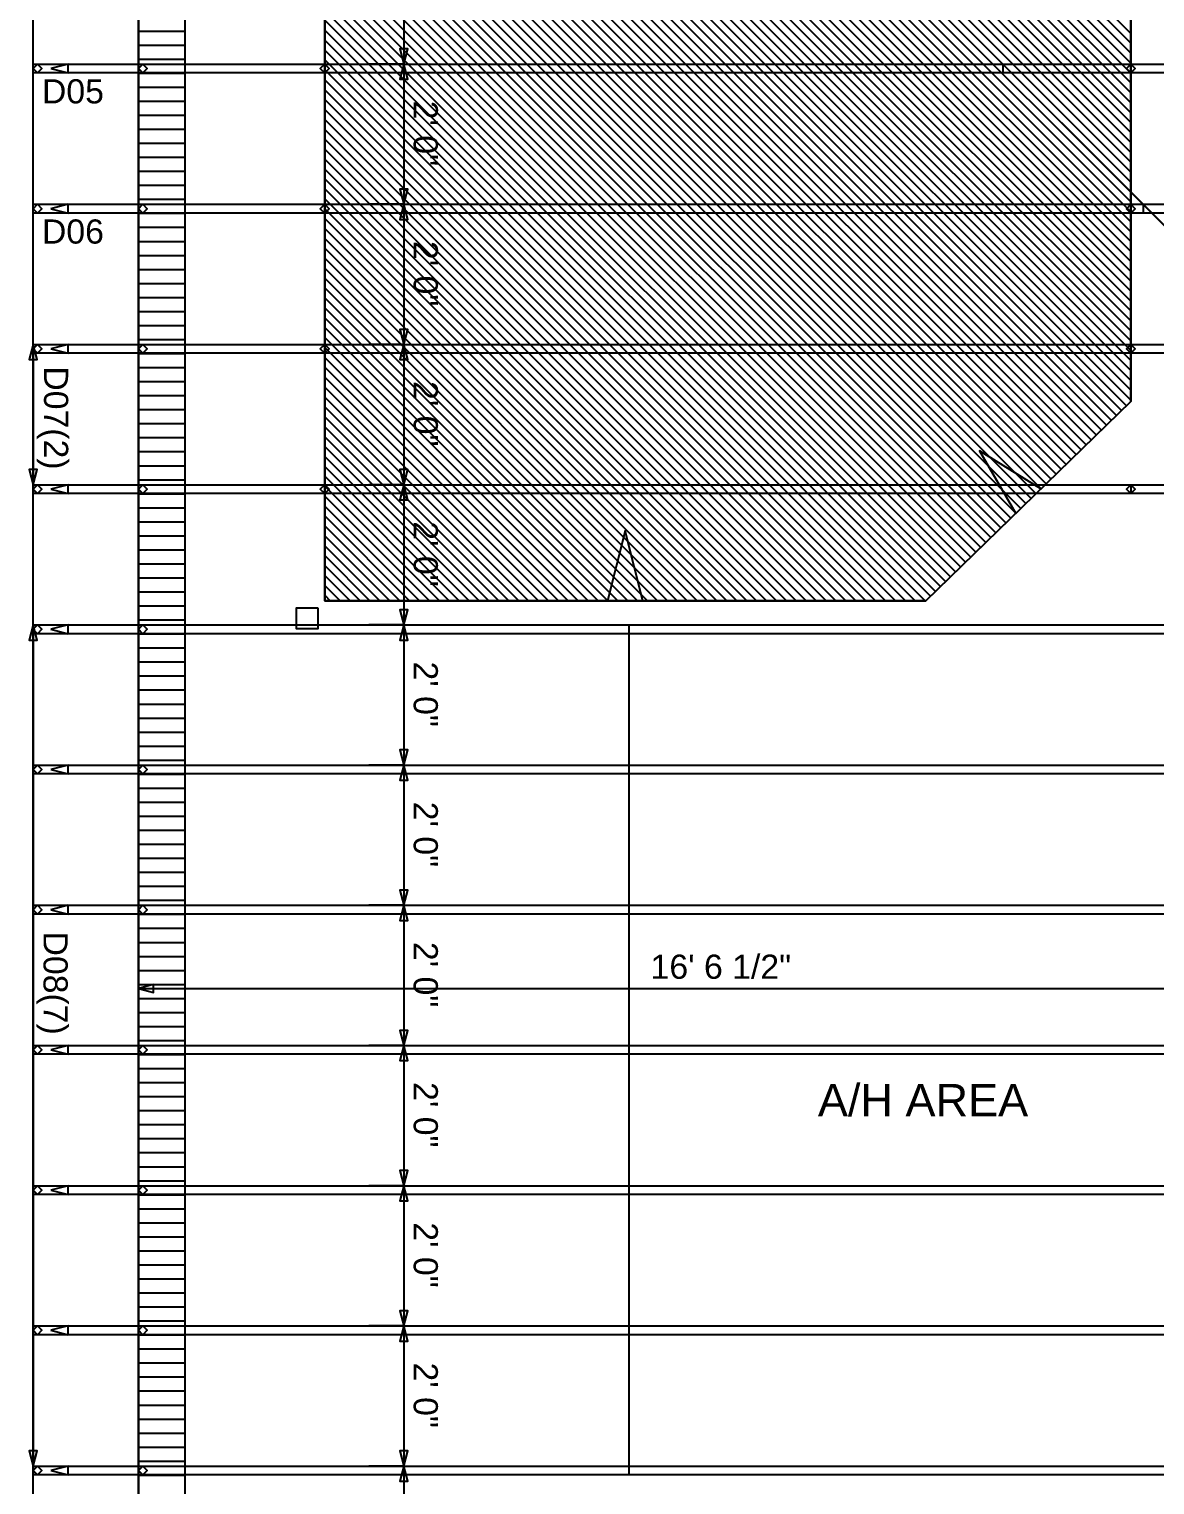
# Model space of a CAD drawing. Header units: inches. Extents: x -25328 to 8149, y -5530 to 4336.
# Drawn here: x 1079.4 to 1272.1, y 2801.9 to 3051.1 of the extents above; entities that cross this region are included whole.
import ezdxf

# ---------------------------------------------------------------- set-up
doc = ezdxf.new("R2010")
doc.units = ezdxf.units.IN
doc.header["$LTSCALE"] = 16
doc.header["$MEASUREMENT"] = 0
doc.layers.get('0').update_dxf_attribs({"linetype": 'CONTINUOUS'})
for name, color, linetype in [('1st_Floor_Labels_Engineering_Mem', 7, 'CONTINUOUS'), ('1st_Floor_Objects_CAD_Objects', 7, 'CONTINUOUS'), ('1st_Floor_Objects_Dimensions', 7, 'CONTINUOUS'), ('1st_Floor_Objects_Non-Associativ', 7, 'CONTINUOUS'), ('1st_Floor_Objects_Planes', 7, 'CONTINUOUS'), ('1st_Floor_Objects_Roof_Framing', 40, 'CONTINUOUS'), ('1st_Floor_Objects_Roof_Truss', 40, 'CONTINUOUS'), ('1st_Floor_Objects_Walls', 7, 'CONTINUOUS')]:
    doc.layers.add(name, color=color, linetype=linetype)
doc.styles.add('ARIAL', font='arial.ttf', dxfattribs={"height": 13.333333})

msp = doc.modelspace()

# ---------------------------------------------------------------- linework, layer by layer
at = {"layer": '1st_Floor_Labels_Engineering_Mem', "color": 7}
for p, q in [((1080.05611888, 2997.08583575), (1080.05611888, 2973.08583575)), ((1080.05611888, 2949.08583575), (1080.05611888, 2805.08583575))]:
    msp.add_line(p, q, dxfattribs=at)
for points in [[(1080.05611888, 2997.08583575), (1079.36159983, 2994.49397784), (1080.75063792, 2994.49397784), (1080.05611888, 2997.08583575)], [(1080.05611888, 2973.08583575), (1080.75063792, 2975.67769366), (1079.36159983, 2975.67769366), (1080.05611888, 2973.08583575)], [(1080.05611888, 2949.08583575), (1079.36159983, 2946.49397784), (1080.75063792, 2946.49397784), (1080.05611888, 2949.08583575)], [(1080.05611888, 2805.08583575), (1080.75063792, 2807.67773944), (1079.36159983, 2807.67773944), (1080.05611888, 2805.08583575)]]:
    msp.add_lwpolyline(points, close=True, dxfattribs=at).dxf.unprotected_set("ltscale", 0)
at = {"layer": '1st_Floor_Objects_CAD_Objects', "color": 7}
for p, q in [((1182.05602732, 2803.58583575), (1182.05602732, 2949.08583575)), ((1182.05602732, 2949.08583575), (1278.05602732, 2949.08583575)), ((1278.05602732, 2803.58583575), (1182.05602732, 2803.58583575))]:
    msp.add_line(p, q, dxfattribs=at)
at = {"layer": '1st_Floor_Objects_Dimensions', "color": 7}
for p, q in [((1143.51589671, 3069.08583575), (1143.51589671, 3045.08583575)), ((1143.51589671, 3045.08583575), (1137.51589671, 3045.08583575)), ((1143.51589671, 3045.08583575), (1137.51589671, 3045.08583575)), ((1143.51589671, 3045.08583575), (1149.51589671, 3045.08583575)), ((1143.51589671, 3045.08583575), (1143.51589671, 3021.08583575)), ((1143.51589671, 3045.08583575), (1149.51589671, 3045.08583575)), ((1143.51589671, 3021.08583575), (1137.51589671, 3021.08583575)), ((1143.51589671, 3021.08583575), (1137.51589671, 3021.08583575)), ((1143.51589671, 3021.08583575), (1149.51589671, 3021.08583575)), ((1143.51589671, 3021.08583575), (1143.51589671, 2997.08583575)), ((1143.51589671, 3021.08583575), (1149.51589671, 3021.08583575)), ((1143.51589671, 2997.08583575), (1137.51589671, 2997.08583575)), ((1143.51589671, 2997.08583575), (1137.51589671, 2997.08583575)), ((1143.51589671, 2997.08583575), (1149.51589671, 2997.08583575)), ((1143.51589671, 2997.08583575), (1143.51589671, 2973.08583575)), ((1143.51589671, 2997.08583575), (1149.51589671, 2997.08583575)), ((1143.51589671, 2973.08583575), (1137.51589671, 2973.08583575)), ((1143.51589671, 2973.08583575), (1137.51589671, 2973.08583575)), ((1143.51589671, 2973.08583575), (1149.51589671, 2973.08583575)), ((1143.51589671, 2973.08583575), (1143.51589671, 2949.08583575)), ((1143.51589671, 2973.08583575), (1149.51589671, 2973.08583575)), ((1143.51589671, 2949.08583575), (1137.51589671, 2949.08583575)), ((1143.51589671, 2949.08583575), (1137.51589671, 2949.08583575)), ((1143.51589671, 2949.08583575), (1149.51589671, 2949.08583575)), ((1143.51589671, 2949.08583575), (1143.51589671, 2925.08583575)), ((1143.51589671, 2949.08583575), (1149.51589671, 2949.08583575)), ((1143.51589671, 2925.08583575), (1137.51589671, 2925.08583575)), ((1143.51589671, 2925.08583575), (1137.51589671, 2925.08583575)), ((1143.51589671, 2925.08583575), (1149.51589671, 2925.08583575)), ((1143.51589671, 2925.08583575), (1143.51589671, 2901.08588153)), ((1143.51589671, 2925.08583575), (1149.51589671, 2925.08583575)), ((1143.51589671, 2901.08588153), (1137.51589671, 2901.08588153)), ((1143.51589671, 2901.08588153), (1137.51589671, 2901.08588153)), ((1143.51589671, 2901.08588153), (1149.51589671, 2901.08588153)), ((1143.51589671, 2901.08588153), (1143.51589671, 2877.08583575)), ((1143.51589671, 2901.08588153), (1149.51589671, 2901.08588153)), ((1098.05602732, 2886.83725482), (1098.05602732, 2892.83725482)), ((1098.05602732, 2886.83725482), (1098.05602732, 2881.0860036)), ((1098.05602732, 2886.83725482), (1296.55608836, 2886.83725482)), ((1143.51589671, 2877.08583575), (1137.51589671, 2877.08583575)), ((1143.51589671, 2877.08583575), (1137.51589671, 2877.08583575)), ((1143.51589671, 2877.08583575), (1149.51589671, 2877.08583575)), ((1143.51589671, 2877.08583575), (1143.51589671, 2853.08583575)), ((1143.51589671, 2877.08583575), (1149.51589671, 2877.08583575)), ((1143.51589671, 2853.08583575), (1137.51589671, 2853.08583575)), ((1143.51589671, 2853.08583575), (1137.51589671, 2853.08583575)), ((1143.51589671, 2853.08583575), (1149.51589671, 2853.08583575)), ((1143.51589671, 2853.08583575), (1143.51589671, 2829.08583575)), ((1143.51589671, 2853.08583575), (1149.51589671, 2853.08583575)), ((1143.51589671, 2829.08583575), (1137.51589671, 2829.08583575)), ((1143.51589671, 2829.08583575), (1137.51589671, 2829.08583575)), ((1143.51589671, 2829.08583575), (1149.51589671, 2829.08583575)), ((1143.51589671, 2829.08583575), (1143.51589671, 2805.08583575)), ((1143.51589671, 2829.08583575), (1149.51589671, 2829.08583575)), ((1143.51589671, 2805.08583575), (1137.51589671, 2805.08583575)), ((1143.51589671, 2805.08583575), (1137.51589671, 2805.08583575)), ((1143.51589671, 2805.08583575), (1149.51589671, 2805.08583575)), ((1143.51589671, 2805.08583575), (1143.51589671, 2781.08588153)), ((1143.51589671, 2805.08583575), (1149.51589671, 2805.08583575))]:
    msp.add_line(p, q, dxfattribs=at)
for points in [[(1143.51589671, 3045.08583575), (1144.21041575, 3047.67769366), (1142.82137767, 3047.67769366), (1143.51589671, 3045.08583575)], [(1143.51589671, 3045.08583575), (1142.82137767, 3042.49397784), (1144.21041575, 3042.49397784), (1143.51589671, 3045.08583575)], [(1143.51589671, 3021.08583575), (1144.21041575, 3023.67769366), (1142.82137767, 3023.67769366), (1143.51589671, 3021.08583575)], [(1143.51589671, 3021.08583575), (1142.82137767, 3018.49397784), (1144.21041575, 3018.49397784), (1143.51589671, 3021.08583575)], [(1143.51589671, 2997.08583575), (1144.21041575, 2999.67769366), (1142.82137767, 2999.67769366), (1143.51589671, 2997.08583575)], [(1143.51589671, 2997.08583575), (1142.82137767, 2994.49397784), (1144.21041575, 2994.49397784), (1143.51589671, 2997.08583575)], [(1143.51589671, 2973.08583575), (1144.21041575, 2975.67769366), (1142.82137767, 2975.67769366), (1143.51589671, 2973.08583575)], [(1143.51589671, 2973.08583575), (1142.82137767, 2970.49397784), (1144.21041575, 2970.49397784), (1143.51589671, 2973.08583575)], [(1143.51589671, 2949.08583575), (1144.21041575, 2951.67769366), (1142.82137767, 2951.67769366), (1143.51589671, 2949.08583575)], [(1143.51589671, 2949.08583575), (1142.82137767, 2946.49397784), (1144.21041575, 2946.49397784), (1143.51589671, 2949.08583575)], [(1143.51589671, 2925.08583575), (1144.21041575, 2927.67773944), (1142.82137767, 2927.67773944), (1143.51589671, 2925.08583575)], [(1143.51589671, 2925.08583575), (1142.82137767, 2922.49393206), (1144.21041575, 2922.49393206), (1143.51589671, 2925.08583575)], [(1143.51589671, 2901.08588153), (1144.21041575, 2903.67778521), (1142.82137767, 2903.67778521), (1143.51589671, 2901.08588153)], [(1143.51589671, 2901.08588153), (1142.82137767, 2898.49397784), (1144.21041575, 2898.49397784), (1143.51589671, 2901.08588153)], [(1098.05602732, 2886.83725482), (1100.64788523, 2886.14273577), (1100.64788523, 2887.53177386), (1098.05602732, 2886.83725482)], [(1143.51589671, 2877.08583575), (1144.21041575, 2879.67773944), (1142.82137767, 2879.67773944), (1143.51589671, 2877.08583575)], [(1143.51589671, 2877.08583575), (1142.82137767, 2874.49393206), (1144.21041575, 2874.49393206), (1143.51589671, 2877.08583575)], [(1143.51589671, 2853.08583575), (1144.21041575, 2855.67773944), (1142.82137767, 2855.67773944), (1143.51589671, 2853.08583575)], [(1143.51589671, 2853.08583575), (1142.82137767, 2850.49393206), (1144.21041575, 2850.49393206), (1143.51589671, 2853.08583575)], [(1143.51589671, 2829.08583575), (1144.21041575, 2831.67773944), (1142.82137767, 2831.67773944), (1143.51589671, 2829.08583575)], [(1143.51589671, 2829.08583575), (1142.82137767, 2826.49393206), (1144.21041575, 2826.49393206), (1143.51589671, 2829.08583575)], [(1143.51589671, 2805.08583575), (1144.21041575, 2807.67773944), (1142.82137767, 2807.67773944), (1143.51589671, 2805.08583575)], [(1143.51589671, 2805.08583575), (1142.82137767, 2802.49393206), (1144.21041575, 2802.49393206), (1143.51589671, 2805.08583575)]]:
    msp.add_lwpolyline(points, close=True, dxfattribs=at).dxf.unprotected_set("ltscale", 0)
at = {"layer": '1st_Floor_Objects_Non-Associativ', "color": 7}
for p, q in [((1129.9519929, 3161.19246417), (1267.95620433, 3023.18825274)), ((1131.64471141, 3161.19676715), (1267.95620433, 3024.88527423)), ((1133.34173289, 3161.19676715), (1267.95620433, 3026.58229571)), ((1135.03875438, 3161.19676715), (1267.95620433, 3028.27931719)), ((1136.73577586, 3161.19676715), (1267.95620433, 3029.97633868)), ((1138.43279734, 3161.19676715), (1267.95620433, 3031.67336016)), ((1140.12981883, 3161.19676715), (1267.95620433, 3033.37038165)), ((1141.82684031, 3161.19676715), (1267.95620433, 3035.06740313)), ((1143.5238618, 3161.19676715), (1267.95620433, 3036.76442462)), ((1145.22088328, 3161.19676715), (1267.95620433, 3038.4614461)), ((1146.91790477, 3161.19676715), (1267.95620433, 3040.15846758)), ((1148.61492625, 3161.19676715), (1267.95620433, 3041.85548907)), ((1150.31194773, 3161.19676715), (1267.95620433, 3043.55251055)), ((1152.00896922, 3161.19676715), (1267.95620433, 3045.24953204)), ((1153.7059907, 3161.19676715), (1267.95620433, 3046.94655352)), ((1155.40301219, 3161.19676715), (1267.95620433, 3048.64357501)), ((1157.10003367, 3161.19676715), (1267.95620433, 3050.34059649)), ((1129.9519929, 3159.49544268), (1267.95620433, 3021.49123126)), ((1129.9519929, 3157.7984212), (1267.95620433, 3019.79420977)), ((1129.9519929, 3156.10139971), (1267.95620433, 3018.09718829)), ((1129.9519929, 3154.40437823), (1267.95620433, 3016.4001668)), ((1129.9519929, 3152.70735674), (1267.95620433, 3014.70314532)), ((1129.9519929, 3151.01033526), (1267.95620433, 3013.00612383)), ((1129.9519929, 3149.31331378), (1267.95620433, 3011.30910235)), ((1129.9519929, 3147.61629229), (1267.95620433, 3009.61208087)), ((1129.9519929, 3145.91927081), (1267.95620433, 3007.91505938)), ((1129.9519929, 3144.22224932), (1267.95620433, 3006.2180379)), ((1129.9519929, 3142.52522784), (1267.95620433, 3004.52101641)), ((1129.9519929, 3140.82820635), (1267.95620433, 3002.82399493)), ((1129.9519929, 3139.13118487), (1267.95620433, 3001.12697344)), ((1129.9519929, 3137.43416339), (1267.95620433, 2999.42995196)), ((1129.9519929, 3135.7371419), (1267.95620433, 2997.73293048)), ((1129.9519929, 3134.04012042), (1267.95620433, 2996.03590899)), ((1129.9519929, 3132.34309893), (1267.95620433, 2994.33888751)), ((1129.9519929, 3130.64607745), (1267.95620433, 2992.64186602)), ((1129.9519929, 3128.94905596), (1267.95620433, 2990.94484454)), ((1129.9519929, 3127.25203448), (1267.95620433, 2989.24782305)), ((1129.9519929, 3125.55501299), (1267.95620433, 2987.55080157)), ((1129.9519929, 3123.85799151), (1267.19997874, 2986.61009722)), ((1129.9519929, 3122.16097003), (1266.33947459, 2985.77348834)), ((1129.9519929, 3120.46394854), (1265.47906199, 2984.936971)), ((1129.9519929, 3118.76692706), (1264.61860362, 2984.10036212)), ((1129.9519929, 3117.06990557), (1263.75814524, 2983.26375323)), ((1129.9519929, 3115.37288409), (1262.89773265, 2982.4272359)), ((1129.9519929, 3113.6758626), (1262.0372285, 2981.59062701)), ((1129.9519929, 3111.97884112), (1261.1768159, 2980.75410967)), ((1129.9519929, 3110.28181964), (1260.31635752, 2979.91750079)), ((1129.9519929, 3108.58479815), (1259.45589915, 2979.0808919)), ((1129.9519929, 3106.88777667), (1258.59544078, 2978.24437457)), ((1129.9519929, 3105.19075518), (1257.7349824, 2977.40776568)), ((1129.9519929, 3103.4937337), (1256.87456981, 2976.57124835)), ((1129.9519929, 3101.79671221), (1256.01411143, 2975.73463946)), ((1129.9519929, 3100.09969073), (1255.15365306, 2974.89803057)), ((1129.9519929, 3098.40266924), (1254.29319468, 2974.06151324)), ((1129.9519929, 3096.70564776), (1253.43273631, 2973.22490435)), ((1129.9519929, 3095.00862628), (1252.57232371, 2972.38838702)), ((1129.9519929, 3093.31160479), (1251.71181956, 2971.55177813)), ((1129.9519929, 3091.61458331), (1250.85140696, 2970.7152608)), ((1129.9519929, 3089.91756182), (1249.99094859, 2969.87865191)), ((1129.9519929, 3088.22054034), (1249.13049022, 2969.04213458)), ((1129.9519929, 3086.52351885), (1248.27003184, 2968.20552569)), ((1129.9519929, 3084.82649737), (1247.40957347, 2967.3689168)), ((1129.9519929, 3083.12947589), (1246.54911509, 2966.53239947)), ((1129.9519929, 3081.4324544), (1245.68865672, 2965.69579058)), ((1129.9519929, 3079.73543292), (1244.82824412, 2964.85927325)), ((1129.9519929, 3078.03841143), (1243.96773997, 2964.02266436)), ((1129.9519929, 3076.34138995), (1243.10732737, 2963.18605548)), ((1129.9519929, 3074.64436846), (1242.246869, 2962.34953814)), ((1129.9519929, 3072.94734698), (1241.38641063, 2961.51292925)), ((1129.9519929, 3071.25032549), (1240.52595225, 2960.67641192)), ((1129.9519929, 3069.55330401), (1239.66549388, 2959.83980303)), ((1129.9519929, 3067.85628253), (1238.80508128, 2959.00319415)), ((1129.9519929, 3066.15926104), (1237.94462291, 2958.16667681)), ((1129.9519929, 3064.46223956), (1237.08416453, 2957.33006793)), ((1129.9519929, 3062.76521807), (1236.22370616, 2956.49355059)), ((1129.9519929, 3061.06819659), (1235.36324778, 2955.65694171)), ((1129.9519929, 3059.3711751), (1234.50283519, 2954.82033282)), ((1129.9519929, 3057.67415362), (1233.64237681, 2953.98381549)), ((1129.9519929, 3055.97713214), (1232.73875132, 2953.19041949)), ((1129.9519929, 3054.28011065), (1231.04172984, 2953.19041949)), ((1129.9519929, 3052.58308917), (1229.34470836, 2953.19041949)), ((1129.9519929, 3050.88606768), (1227.64768687, 2953.19041949)), ((1129.9519929, 3049.1890462), (1225.95066539, 2953.19041949)), ((1129.9519929, 3047.49202471), (1224.2536439, 2953.19041949)), ((1129.9519929, 3045.79500323), (1222.55662242, 2953.19041949)), ((1129.9519929, 3044.0980733), (1220.85964671, 2953.19041949)), ((1129.9519929, 3042.40105181), (1219.16262523, 2953.19041949)), ((1129.9519929, 3040.70403033), (1217.46560374, 2953.19041949)), ((1129.9519929, 3039.00700884), (1215.76858226, 2953.19041949)), ((1129.9519929, 3037.30998736), (1214.07156077, 2953.19041949)), ((1129.9519929, 3035.61296588), (1212.37453929, 2953.19041949)), ((1129.9519929, 3033.91594439), (1210.6775178, 2953.19041949)), ((1129.9519929, 3032.21892291), (1208.98049632, 2953.19041949)), ((1129.9519929, 3030.52190142), (1207.28347483, 2953.19041949)), ((1129.9519929, 3028.82487994), (1205.58645335, 2953.19041949)), ((1129.9519929, 3027.12785845), (1203.88943187, 2953.19041949)), ((1129.9519929, 3025.43083697), (1202.19241038, 2953.19041949)), ((1129.9519929, 3023.73381549), (1200.4953889, 2953.19041949)), ((1129.9519929, 3022.036794), (1198.79836741, 2953.19041949)), ((1129.9519929, 3020.33977252), (1197.10134593, 2953.19041949)), ((1129.9519929, 3018.64275103), (1195.40432444, 2953.19041949)), ((1129.9519929, 3016.94572955), (1193.70730296, 2953.19041949)), ((1129.9519929, 3015.24870806), (1192.01028148, 2953.19041949)), ((1129.9519929, 3013.55168658), (1190.31325999, 2953.19041949)), ((1129.9519929, 3011.85466509), (1188.61623851, 2953.19041949)), ((1129.9519929, 3010.15764361), (1186.91921702, 2953.19041949)), ((1129.9519929, 3008.46062213), (1185.22219554, 2953.19041949)), ((1129.9519929, 3006.76360064), (1183.52517405, 2953.19041949)), ((1129.9519929, 3005.06657916), (1181.82815257, 2953.19041949)), ((1129.9519929, 3003.36955767), (1180.13113108, 2953.19041949)), ((1129.9519929, 3001.67253619), (1178.4341096, 2953.19041949)), ((1129.9519929, 2999.9755147), (1176.73708812, 2953.19041949)), ((1129.9519929, 2998.27849322), (1175.04006663, 2953.19041949)), ((1129.9519929, 2996.58147174), (1173.34304515, 2953.19041949)), ((1129.9519929, 2994.88445025), (1171.64602366, 2953.19041949)), ((1129.9519929, 2993.18742877), (1169.94900218, 2953.19041949)), ((1129.9519929, 2991.49040728), (1168.25198069, 2953.19041949)), ((1129.9519929, 2989.7933858), (1166.55495921, 2953.19041949)), ((1129.9519929, 2988.09636431), (1164.85793773, 2953.19041949)), ((1129.9519929, 2986.39934283), (1163.16091624, 2953.19041949)), ((1129.9519929, 2984.70232134), (1161.46389476, 2953.19041949)), ((1129.9519929, 2983.00529986), (1159.76687327, 2953.19041949)), ((1129.9519929, 2981.30827838), (1158.06985179, 2953.19041949)), ((1129.9519929, 2979.61125689), (1156.3728303, 2953.19041949)), ((1129.9519929, 2977.91423541), (1154.67580882, 2953.19041949)), ((1129.9519929, 2976.21721392), (1152.97878733, 2953.19041949)), ((1129.9519929, 2974.52019244), (1151.28176585, 2953.19041949)), ((1129.9519929, 2972.82317095), (1149.58474437, 2953.19041949)), ((1129.9519929, 2971.12614947), (1147.88772288, 2953.19041949)), ((1129.9519929, 2969.42912799), (1146.1907014, 2953.19041949)), ((1129.9519929, 2967.7321065), (1144.49367991, 2953.19041949)), ((1129.9519929, 2966.03508502), (1142.79665843, 2953.19041949)), ((1129.9519929, 2964.33806353), (1141.09963694, 2953.19041949)), ((1129.9519929, 2962.64104205), (1139.40261546, 2953.19041949)), ((1129.9519929, 2960.94402056), (1137.70559398, 2953.19041949)), ((1129.9519929, 2959.24699908), (1136.00857249, 2953.19041949)), ((1129.9519929, 2957.54997759), (1134.31155101, 2953.19041949)), ((1129.9519929, 2955.85295611), (1132.61452952, 2953.19041949)), ((1129.9519929, 2954.15593463), (1130.91750804, 2953.19041949))]:
    msp.add_line(p, q, dxfattribs=at)
msp.add_lwpolyline([(1267.95620433, 3161.19676715), (1267.95620433, 2987.34535723), (1232.82632151, 2953.19041949), (1129.9519929, 2953.19041949), (1129.9519929, 3161.19676715)], close=True, dxfattribs=at).dxf.unprotected_set("ltscale", 0)
at = {"layer": '1st_Floor_Objects_Planes', "color": 70}
for p, q in [((1080.05593577, 3211.08595782), (1398.55590525, 2892.58603411)), ((1080.05602732, 2539.08586627), (1080.05593577, 3211.08595782)), ((1080.05621043, 2539.0860036), (1080.05602732, 3211.08595782)), ((1398.55590525, 2892.58603411), (1080.05611888, 3211.08586627))]:
    msp.add_line(p, q, dxfattribs=at)
at = {"layer": '1st_Floor_Objects_Planes', "color": 7}
for p, q in [((1098.05611888, 2557.08604937), (1098.05602732, 3193.08595782)), ((1129.9519929, 2953.19041949), (1129.9519929, 3161.19676715)), ((1267.95620433, 3161.19676715), (1267.95620433, 2987.34499102)), ((1267.95620433, 2987.34499102), (1232.82622996, 2953.19041949)), ((1252.54215709, 2972.35899859), (1242.02595225, 2978.8716939)), ((1242.02595225, 2978.8716939), (1248.24018565, 2968.17641192)), ((1248.24018565, 2968.17641192), (1252.54215709, 2972.35899859)), ((1181.38911143, 2965.19041949), (1178.38911143, 2953.19041949)), ((1184.38911143, 2953.19041949), (1181.38911143, 2965.19041949)), ((1232.82622996, 2953.19041949), (1129.9519929, 2953.19041949)), ((1178.38911143, 2953.19041949), (1184.38911143, 2953.19041949))]:
    msp.add_line(p, q, dxfattribs=at)
at = {"layer": '1st_Floor_Objects_Planes', "color": 210}
for p, q in [((1129.9519929, 3161.19676715), (1129.9519929, 2953.19041949)), ((1267.95620433, 2987.34535723), (1267.95620433, 3161.19676715)), ((1232.82632151, 2953.19041949), (1267.95620433, 2987.34535723)), ((1129.9519929, 2953.19041949), (1232.82632151, 2953.19041949))]:
    msp.add_line(p, q, dxfattribs=at)
at = {"layer": '1st_Floor_Objects_Planes', "color": 7}
for points in [[(1252.54215709, 2972.35899859), (1242.02595225, 2978.8716939), (1248.24018565, 2968.17641192)], [(1184.38911143, 2953.19041949), (1181.38911143, 2965.19041949), (1178.38911143, 2953.19041949)], [(1128.75201121, 2951.9904378), (1128.75201121, 2948.39040118), (1125.15197459, 2948.39040118), (1125.15197459, 2951.9904378)]]:
    msp.add_lwpolyline(points, close=True, dxfattribs=at).dxf.unprotected_set("ltscale", 0)
at = {"layer": '1st_Floor_Objects_Roof_Framing', "color": 40}
for points in [[(1080.05602732, 3044.33583575), (1080.80602732, 3045.08583575), (1081.55602732, 3044.33583575), (1080.80602732, 3043.58583575)], [(1083.05602732, 3044.33583575), (1086.05602732, 3043.58583575), (1086.05602732, 3045.08583575)], [(1098.05602732, 3044.33583575), (1098.80602732, 3045.08583575), (1099.55602732, 3044.33583575), (1098.80602732, 3043.58583575)], [(1129.9519929, 3045.08583575), (1129.2019929, 3044.33583575), (1129.9519929, 3043.58583575), (1130.7019929, 3044.33583575)], [(1267.95620433, 3045.08583575), (1267.20620433, 3044.33583575), (1267.95620433, 3043.58583575), (1268.70620433, 3044.33583575)], [(1080.05602732, 3020.33583575), (1080.80602732, 3021.08583575), (1081.55602732, 3020.33583575), (1080.80602732, 3019.58583575)], [(1083.05602732, 3020.33583575), (1086.05602732, 3019.58583575), (1086.05602732, 3021.08583575)], [(1098.05602732, 3020.33583575), (1098.80602732, 3021.08583575), (1099.55602732, 3020.33583575), (1098.80602732, 3019.58583575)], [(1129.9519929, 3021.08583575), (1129.2019929, 3020.33583575), (1129.9519929, 3019.58583575), (1130.7019929, 3020.33583575)], [(1267.95620433, 3021.08583575), (1267.20620433, 3020.33583575), (1267.95620433, 3019.58583575), (1268.70620433, 3020.33583575)], [(1080.05611888, 2996.33583575), (1080.80611888, 2997.08583575), (1081.55611888, 2996.33583575), (1080.80611888, 2995.58583575)], [(1083.05611888, 2996.33583575), (1086.05611888, 2995.58583575), (1086.05611888, 2997.08583575)], [(1098.05602732, 2996.33583575), (1098.80602732, 2997.08583575), (1099.55602732, 2996.33583575), (1098.80602732, 2995.58583575)], [(1129.9519929, 2997.08583575), (1129.2019929, 2996.33583575), (1129.9519929, 2995.58583575), (1130.7019929, 2996.33583575)], [(1267.95620433, 2997.08583575), (1267.20620433, 2996.33583575), (1267.95620433, 2995.58583575), (1268.70620433, 2996.33583575)], [(1080.05611888, 2972.33583575), (1080.80611888, 2973.08583575), (1081.55611888, 2972.33583575), (1080.80611888, 2971.58583575)], [(1083.05611888, 2972.33583575), (1086.05611888, 2971.58583575), (1086.05611888, 2973.08583575)], [(1098.05602732, 2972.33583575), (1098.80602732, 2973.08583575), (1099.55602732, 2972.33583575), (1098.80602732, 2971.58583575)], [(1129.9519929, 2973.08583575), (1129.2019929, 2972.33583575), (1129.9519929, 2971.58583575), (1130.7019929, 2972.33583575)], [(1267.95620433, 2973.08583575), (1267.20620433, 2972.33583575), (1267.95620433, 2971.58583575), (1268.70620433, 2972.33583575)], [(1080.05611888, 2948.33583575), (1080.80611888, 2949.08583575), (1081.55611888, 2948.33583575), (1080.80611888, 2947.58583575)], [(1083.05611888, 2948.33583575), (1086.05611888, 2947.58583575), (1086.05611888, 2949.08583575)], [(1098.05602732, 2948.33583575), (1098.80602732, 2949.08583575), (1099.55602732, 2948.33583575), (1098.80602732, 2947.58583575)], [(1080.05611888, 2924.33583575), (1080.80611888, 2925.08583575), (1081.55602732, 2924.33583575), (1080.80611888, 2923.58583575)], [(1083.05611888, 2924.33583575), (1086.05611888, 2923.58583575), (1086.05611888, 2925.08583575)], [(1098.05602732, 2924.33583575), (1098.80602732, 2925.08583575), (1099.55602732, 2924.33583575), (1098.80602732, 2923.58583575)], [(1080.05611888, 2900.33583575), (1080.80611888, 2901.08583575), (1081.55621043, 2900.33583575), (1080.80611888, 2899.58583575)], [(1083.05611888, 2900.33588153), (1086.05611888, 2899.58588153), (1086.05611888, 2901.08588153)], [(1098.05602732, 2900.33583575), (1098.80602732, 2901.08583575), (1099.55602732, 2900.33583575), (1098.80602732, 2899.58583575)], [(1080.05611888, 2876.33578997), (1080.80611888, 2877.08578997), (1081.55611888, 2876.33578997), (1080.80611888, 2875.58578997)], [(1083.05611888, 2876.33583575), (1086.05611888, 2875.58578997), (1086.05611888, 2877.08578997)], [(1098.05602732, 2876.33578997), (1098.80602732, 2877.08578997), (1099.55602732, 2876.33578997), (1098.80602732, 2875.58578997)], [(1080.05611888, 2852.33588153), (1080.80611888, 2853.0859273), (1081.55621043, 2852.33588153), (1080.80611888, 2851.58583575)], [(1083.05611888, 2852.33583575), (1086.05611888, 2851.58588153), (1086.05611888, 2853.08588153)], [(1098.05602732, 2852.33588153), (1098.80602732, 2853.0859273), (1099.55602732, 2852.33588153), (1098.80602732, 2851.58583575)], [(1080.05611888, 2828.33583575), (1080.80611888, 2829.08583575), (1081.55611888, 2828.33583575), (1080.80611888, 2827.58583575)], [(1083.05611888, 2828.33583575), (1086.05611888, 2827.58583575), (1086.05611888, 2829.08583575)], [(1098.05602732, 2828.33583575), (1098.80602732, 2829.08583575), (1099.55602732, 2828.33583575), (1098.80602732, 2827.58583575)], [(1080.05611888, 2804.33583575), (1080.80611888, 2805.08583575), (1081.55611888, 2804.33583575), (1080.80611888, 2803.58583575)], [(1083.05611888, 2804.33583575), (1086.05611888, 2803.58583575), (1086.05611888, 2805.08583575)], [(1098.05602732, 2804.33583575), (1098.80602732, 2805.08583575), (1099.55602732, 2804.33583575), (1098.80602732, 2803.58583575)]]:
    msp.add_lwpolyline(points, close=True, dxfattribs=at).dxf.unprotected_set("ltscale", 0)
at = {"layer": '1st_Floor_Objects_Roof_Framing', "color": 7}
msp.add_lwpolyline([(1182.05602732, 2949.08583575), (1278.05602732, 2949.08583575), (1278.05602732, 2803.58583575), (1182.05602732, 2803.58583575)], close=True, dxfattribs=at).dxf.unprotected_set("ltscale", 0)
at = {"layer": '1st_Floor_Objects_Roof_Truss', "color": 40}
for p, q in [((1129.9519929, 3045.08583575), (1129.9519929, 3043.58583575)), ((1129.9519929, 3045.08583575), (1129.9519929, 3043.58583575)), ((1129.9519929, 3045.08583575), (1129.9519929, 3043.58583575)), ((1246.05619517, 3045.08583575), (1246.05619517, 3043.58583575)), ((1246.05619517, 3045.08583575), (1246.05619517, 3043.58583575)), ((1267.95620433, 3045.08583575), (1267.95620433, 3043.58583575)), ((1267.95620433, 3045.08583575), (1267.95620433, 3043.58583575)), ((1267.95620433, 3045.08583575), (1267.95620433, 3043.58583575)), ((1267.95620433, 3045.08583575), (1267.95620433, 3043.58583575)), ((1129.9519929, 3021.08583575), (1129.9519929, 3019.58583575)), ((1129.9519929, 3021.08583575), (1129.9519929, 3019.58583575)), ((1129.9519929, 3021.08583575), (1129.9519929, 3019.58583575)), ((1267.95620433, 3021.08583575), (1267.95620433, 3019.58583575)), ((1267.95620433, 3021.08583575), (1267.95620433, 3019.58583575)), ((1267.95620433, 3021.08583575), (1267.95620433, 3019.58583575)), ((1267.95620433, 3021.08583575), (1267.95620433, 3019.58583575)), ((1270.05610362, 3021.08583575), (1270.05610362, 3019.58583575)), ((1270.05610362, 3021.08583575), (1270.05610362, 3019.58583575)), ((1080.05611888, 2997.08583575), (1080.05611888, 2995.58583575)), ((1129.9519929, 2997.08583575), (1129.9519929, 2995.58583575)), ((1129.9519929, 2997.08583575), (1129.9519929, 2995.58583575)), ((1129.9519929, 2997.08583575), (1129.9519929, 2995.58583575)), ((1267.95620433, 2997.08583575), (1267.95620433, 2995.58583575)), ((1267.95620433, 2997.08583575), (1267.95620433, 2995.58583575)), ((1267.95620433, 2997.08583575), (1267.95620433, 2995.58583575)), ((1267.95620433, 2997.08583575), (1267.95620433, 2995.58583575)), ((1080.05611888, 2973.08583575), (1080.05611888, 2971.58583575)), ((1129.9519929, 2973.08583575), (1129.9519929, 2971.58583575)), ((1129.9519929, 2973.08583575), (1129.9519929, 2971.58583575)), ((1129.9519929, 2973.08583575), (1129.9519929, 2971.58583575)), ((1267.95620433, 2973.08583575), (1267.95620433, 2971.58583575)), ((1267.95620433, 2973.08583575), (1267.95620433, 2971.58583575)), ((1267.95620433, 2973.08583575), (1267.95620433, 2971.58583575)), ((1267.95620433, 2973.08583575), (1267.95620433, 2971.58583575)), ((1080.05611888, 2949.08583575), (1080.05611888, 2947.58583575)), ((1098.05602732, 2949.08583575), (1098.05602732, 2947.58583575)), ((1080.05611888, 2925.08583575), (1080.05611888, 2923.58588153)), ((1098.05602732, 2925.08583575), (1098.05602732, 2923.58588153)), ((1080.05611888, 2901.08588153), (1080.05611888, 2899.58583575)), ((1098.05602732, 2901.08588153), (1098.05602732, 2899.58583575)), ((1080.05611888, 2877.08583575), (1080.05611888, 2875.58583575)), ((1098.05602732, 2877.08583575), (1098.05602732, 2875.58583575)), ((1080.05611888, 2853.08583575), (1080.05611888, 2851.58578997)), ((1098.05602732, 2853.08583575), (1098.05602732, 2851.58578997)), ((1080.05611888, 2829.08583575), (1080.05611888, 2827.58583575)), ((1098.05602732, 2829.08583575), (1098.05602732, 2827.58583575)), ((1080.05611888, 2805.08583575), (1080.05611888, 2803.58583575)), ((1098.05602732, 2805.08583575), (1098.05602732, 2803.58583575))]:
    msp.add_line(p, q, dxfattribs=at)
for points in [[(1080.05602732, 3045.08583575), (1295.80617991, 3045.08583575), (1295.80617991, 3044.33583575), (1295.80617991, 3043.58583575), (1080.05602732, 3043.58583575), (1080.05602732, 3044.33583575)], [(1080.05602732, 3021.08583575), (1295.80617991, 3021.08583575), (1295.80617991, 3020.33583575), (1295.80617991, 3019.58583575), (1080.05602732, 3019.58583575), (1080.05602732, 3020.33583575)], [(1080.05611888, 2997.08583575), (1295.80617991, 2997.08583575), (1295.80617991, 2996.33583575), (1295.80617991, 2995.58583575), (1080.05611888, 2995.58583575), (1080.05611888, 2996.33583575)], [(1080.05611888, 2973.08583575), (1295.80617991, 2973.08583575), (1295.80617991, 2972.33583575), (1295.80617991, 2971.58583575), (1080.05611888, 2971.58583575), (1080.05611888, 2972.33583575)], [(1080.05611888, 2949.08583575), (1295.80617991, 2949.08583575), (1295.80617991, 2948.33583575), (1295.80617991, 2947.58583575), (1080.05611888, 2947.58583575), (1080.05611888, 2948.33583575)], [(1080.05611888, 2925.08583575), (1295.80617991, 2925.08583575), (1295.80617991, 2924.33583575), (1295.80617991, 2923.58583575), (1080.05611888, 2923.58583575), (1080.05611888, 2924.33583575)], [(1080.05611888, 2901.08588153), (1295.80617991, 2901.08588153), (1295.80617991, 2900.33588153), (1295.80617991, 2899.58588153), (1080.05611888, 2899.58588153), (1080.05611888, 2900.33588153)], [(1080.05611888, 2877.08583575), (1295.80617991, 2877.08583575), (1295.80617991, 2876.33583575), (1295.80617991, 2875.58583575), (1080.05611888, 2875.58583575), (1080.05611888, 2876.33583575)], [(1080.05611888, 2853.08583575), (1295.80617991, 2853.08583575), (1295.80617991, 2852.33583575), (1295.80617991, 2851.58583575), (1080.05611888, 2851.58583575), (1080.05611888, 2852.33583575)], [(1080.05611888, 2829.08583575), (1295.80617991, 2829.08583575), (1295.80617991, 2828.33583575), (1295.80617991, 2827.58583575), (1080.05611888, 2827.58583575), (1080.05611888, 2828.33583575)], [(1080.05611888, 2805.08583575), (1295.80617991, 2805.08583575), (1295.80617991, 2804.33583575), (1295.80617991, 2803.58583575), (1080.05611888, 2803.58583575), (1080.05611888, 2804.33583575)]]:
    msp.add_lwpolyline(points, close=True, dxfattribs=at).dxf.unprotected_set("ltscale", 0)
at = {"layer": '1st_Floor_Objects_Walls', "color": 7}
for p, q in [((1106.05599681, 3050.68767291), (1098.05611888, 3050.68767291)), ((1106.05599681, 3048.28770953), (1098.05611888, 3048.28770953)), ((1106.05599681, 3045.88774615), (1098.05611888, 3045.88774615)), ((1106.05599681, 3043.48778277), (1098.05611888, 3043.48778277)), ((1106.05599681, 3041.08781939), (1098.05611888, 3041.08781939)), ((1106.05599681, 3038.68785601), (1098.05611888, 3038.68785601)), ((1106.05599681, 3036.28789263), (1098.05611888, 3036.28789263)), ((1106.05599681, 3033.88792925), (1098.05611888, 3033.88792925)), ((1106.05599681, 3031.48796588), (1098.05611888, 3031.48796588)), ((1106.05599681, 3029.0880025), (1098.05611888, 3029.0880025)), ((1106.05599681, 3026.68803912), (1098.05611888, 3026.68803912)), ((1106.05599681, 3024.28807574), (1098.05611888, 3024.28807574)), ((1106.05599681, 3021.88811236), (1098.05611888, 3021.88811236)), ((1106.05599681, 3019.48814898), (1098.05611888, 3019.48814898)), ((1106.05599681, 3017.0881856), (1098.05611888, 3017.0881856)), ((1106.05599681, 3014.68822222), (1098.05611888, 3014.68822222)), ((1106.05599681, 3012.28825884), (1098.05611888, 3012.28825884)), ((1106.05599681, 3009.88829547), (1098.05611888, 3009.88829547)), ((1106.05599681, 3007.48833209), (1098.05611888, 3007.48833209)), ((1106.05599681, 3005.08836871), (1098.05611888, 3005.08836871)), ((1106.05599681, 3002.68840533), (1098.05611888, 3002.68840533)), ((1106.05599681, 3000.28844195), (1098.05611888, 3000.28844195)), ((1106.05599681, 2997.88847857), (1098.05611888, 2997.88847857)), ((1106.05599681, 2995.48851519), (1098.05611888, 2995.48851519)), ((1106.05599681, 2993.08855181), (1098.05611888, 2993.08855181)), ((1106.05599681, 2990.68858843), (1098.05611888, 2990.68858843)), ((1106.05599681, 2988.28862506), (1098.05611888, 2988.28862506)), ((1106.05599681, 2985.88866168), (1098.05611888, 2985.88866168)), ((1106.05599681, 2983.4886983), (1098.05611888, 2983.4886983)), ((1106.05599681, 2981.08873492), (1098.05611888, 2981.08873492)), ((1106.05599681, 2978.68877154), (1098.05611888, 2978.68877154)), ((1106.05599681, 2976.28880816), (1098.05611888, 2976.28880816)), ((1106.05599681, 2973.88884478), (1098.05611888, 2973.88884478)), ((1106.05599681, 2971.4888814), (1098.05611888, 2971.4888814)), ((1106.05599681, 2969.08891802), (1098.05611888, 2969.08891802)), ((1106.05599681, 2966.68895465), (1098.05611888, 2966.68895465)), ((1106.05599681, 2964.28899127), (1098.05611888, 2964.28899127)), ((1106.05599681, 2961.88902789), (1098.05611888, 2961.88902789)), ((1106.05599681, 2959.48906451), (1098.05611888, 2959.48906451)), ((1106.05599681, 2957.08910113), (1098.05611888, 2957.08910113)), ((1106.05599681, 2954.68913775), (1098.05611888, 2954.68913775)), ((1106.05599681, 2952.28917437), (1098.05611888, 2952.28917437)), ((1106.05599681, 2949.88921099), (1098.05611888, 2949.88921099)), ((1106.05599681, 2947.48924761), (1098.05611888, 2947.48924761)), ((1106.05599681, 2945.08928424), (1098.05611888, 2945.08928424)), ((1106.05599681, 2942.68932086), (1098.05611888, 2942.68932086)), ((1106.05599681, 2940.28935748), (1098.05611888, 2940.28935748)), ((1106.05599681, 2937.8893941), (1098.05611888, 2937.8893941)), ((1106.05599681, 2935.48943072), (1098.05611888, 2935.48943072)), ((1106.05599681, 2933.08946734), (1098.05611888, 2933.08946734)), ((1106.05599681, 2930.68945819), (1098.05611888, 2930.68945819)), ((1106.05599681, 2928.28944903), (1098.05611888, 2928.28944903)), ((1106.05599681, 2925.88943987), (1098.05611888, 2925.88943987)), ((1106.05599681, 2923.48943072), (1098.05611888, 2923.48943072)), ((1106.05599681, 2921.08942156), (1098.05611888, 2921.08942156)), ((1106.05599681, 2918.68941241), (1098.05611888, 2918.68941241)), ((1106.05599681, 2916.28940325), (1098.05611888, 2916.28940325)), ((1106.05599681, 2913.8893941), (1098.05611888, 2913.8893941)), ((1106.05599681, 2911.48938494), (1098.05611888, 2911.48938494)), ((1106.05599681, 2909.08937579), (1098.05611888, 2909.08937579)), ((1106.05599681, 2906.68936663), (1098.05611888, 2906.68936663)), ((1106.05599681, 2904.28935748), (1098.05611888, 2904.28935748)), ((1106.05599681, 2901.88934832), (1098.05611888, 2901.88934832)), ((1106.05599681, 2899.48933917), (1098.05611888, 2899.48933917)), ((1106.05599681, 2897.08933001), (1098.05611888, 2897.08933001)), ((1106.05599681, 2894.68932086), (1098.05611888, 2894.68932086)), ((1106.05599681, 2892.2893117), (1098.05611888, 2892.2893117)), ((1106.05599681, 2889.88930255), (1098.05611888, 2889.88930255)), ((1106.05599681, 2887.48929339), (1098.05611888, 2887.48929339)), ((1106.05599681, 2885.08928424), (1098.05611888, 2885.08928424)), ((1106.05599681, 2882.68927508), (1098.05611888, 2882.68927508)), ((1106.05599681, 2880.28926592), (1098.05611888, 2880.28926592)), ((1106.05599681, 2877.88925677), (1098.05611888, 2877.88925677)), ((1106.05599681, 2875.48924761), (1098.05621043, 2875.48924761)), ((1106.05608836, 2873.08923846), (1098.05621043, 2873.08923846)), ((1106.05608836, 2870.6892293), (1098.05621043, 2870.6892293)), ((1106.05608836, 2868.28922015), (1098.05621043, 2868.28922015)), ((1106.05608836, 2865.88921099), (1098.05621043, 2865.88921099)), ((1106.05608836, 2863.48920184), (1098.05621043, 2863.48920184)), ((1106.05608836, 2861.08919268), (1098.05621043, 2861.08919268)), ((1106.05608836, 2858.68918353), (1098.05621043, 2858.68918353)), ((1106.05608836, 2856.28917437), (1098.05621043, 2856.28917437)), ((1106.05608836, 2853.88916522), (1098.05621043, 2853.88916522)), ((1106.05608836, 2851.48915606), (1098.05621043, 2851.48915606)), ((1106.05608836, 2849.08914691), (1098.05621043, 2849.08914691)), ((1106.05608836, 2846.68913775), (1098.05621043, 2846.68913775)), ((1106.05608836, 2844.2891286), (1098.05621043, 2844.2891286)), ((1106.05608836, 2841.88911944), (1098.05621043, 2841.88911944)), ((1106.05608836, 2839.48911028), (1098.05621043, 2839.48911028)), ((1106.05608836, 2837.08910113), (1098.05621043, 2837.08910113)), ((1106.05608836, 2834.68909197), (1098.05621043, 2834.68909197)), ((1106.05608836, 2832.28908282), (1098.05621043, 2832.28908282)), ((1106.05608836, 2829.88907366), (1098.05621043, 2829.88907366)), ((1106.05608836, 2827.48906451), (1098.05621043, 2827.48906451)), ((1106.05608836, 2825.08905535), (1098.05621043, 2825.08905535)), ((1106.05608836, 2822.6890462), (1098.05621043, 2822.6890462)), ((1106.05608836, 2820.28903704), (1098.05621043, 2820.28903704)), ((1106.05608836, 2817.88902789), (1098.05621043, 2817.88902789)), ((1106.05608836, 2815.48901873), (1098.05621043, 2815.48901873)), ((1106.05608836, 2813.08900958), (1098.05621043, 2813.08900958)), ((1106.05608836, 2810.68900042), (1098.05621043, 2810.68900042)), ((1106.05608836, 2808.28899127), (1098.05621043, 2808.28899127)), ((1106.05608836, 2805.88898211), (1098.05621043, 2805.88898211)), ((1106.05608836, 2803.48897296), (1098.05621043, 2803.48897296))]:
    msp.add_line(p, q, dxfattribs=at)
msp.add_lwpolyline([(1106.05608836, 2565.08611041), (1106.05599681, 3185.08562213), (1098.05611888, 3185.08562213), (1098.05621043, 2565.08611041)], close=True, dxfattribs=at).dxf.unprotected_set("ltscale", 0)
msp.add_lwpolyline([(1106.05608836, 2565.08611041), (1106.05599681, 3185.08562213), (1098.05611888, 3185.08562213), (1098.05621043, 2565.08611041)], close=True, dxfattribs=at).dxf.unprotected_set("ltscale", 0)

# ---------------------------------------------------------------- texts
at = {"color": 7, "insert": (1214.37139598, 2870.49893695), "char_height": 5.5200001, "attachment_point": 1, "rotation": 0.0000025045, "style": 'ARIAL'}
msp.add_mtext_static_columns(['A/H AREA'], width=37.7877502441, gutter_width=1.2, height=5.5200001, dxfattribs=at)
at = {"layer": '1st_Floor_Labels_Engineering_Mem', "color": 7, "char_height": 4.139999986, "attachment_point": 1, "style": 'ARIAL'}
for s, insert, rotation in [('D05', (1081.55602732, 3042.49837237), 0.0000025045), ('D06', (1081.55602732, 3018.49837237), 0.0000025045), ('D07(2)', (1086.051999, 2993.35249835), 270), ('D08(7)', (1085.96410838, 2896.60295611), 270)]:
    msp.add_mtext(s, dxfattribs=dict(at, insert=insert, rotation=rotation))
at = {"layer": '1st_Floor_Objects_Dimensions', "color": 7, "char_height": 4.139999986, "attachment_point": 1, "style": 'ARIAL'}
for s, insert, rotation in [('2\' 0" ', (1149.32427684, 3038.82335406), 270), ('2\' 0" ', (1149.32427684, 3014.82335406), 270), ('2\' 0" ', (1149.32427684, 2990.82335406), 270), ('2\' 0" ', (1149.32427684, 2966.82335406), 270), ('2\' 0" ', (1149.32427684, 2942.82335406), 270), ('2\' 0" ', (1149.32427684, 2918.82330828), 270), ('2\' 0" ', (1149.32427684, 2894.82330828), 270), ('16\' 6 1/2"', (1185.73521128, 2892.64558917), 0.0000025045), ('2\' 0" ', (1149.32427684, 2870.82330828), 270), ('2\' 0" ', (1149.32427684, 2846.82330828), 270), ('2\' 0" ', (1149.32427684, 2822.82330828), 270)]:
    msp.add_mtext(s, dxfattribs=dict(at, insert=insert, rotation=rotation))

doc.saveas('drawing.dxf')
